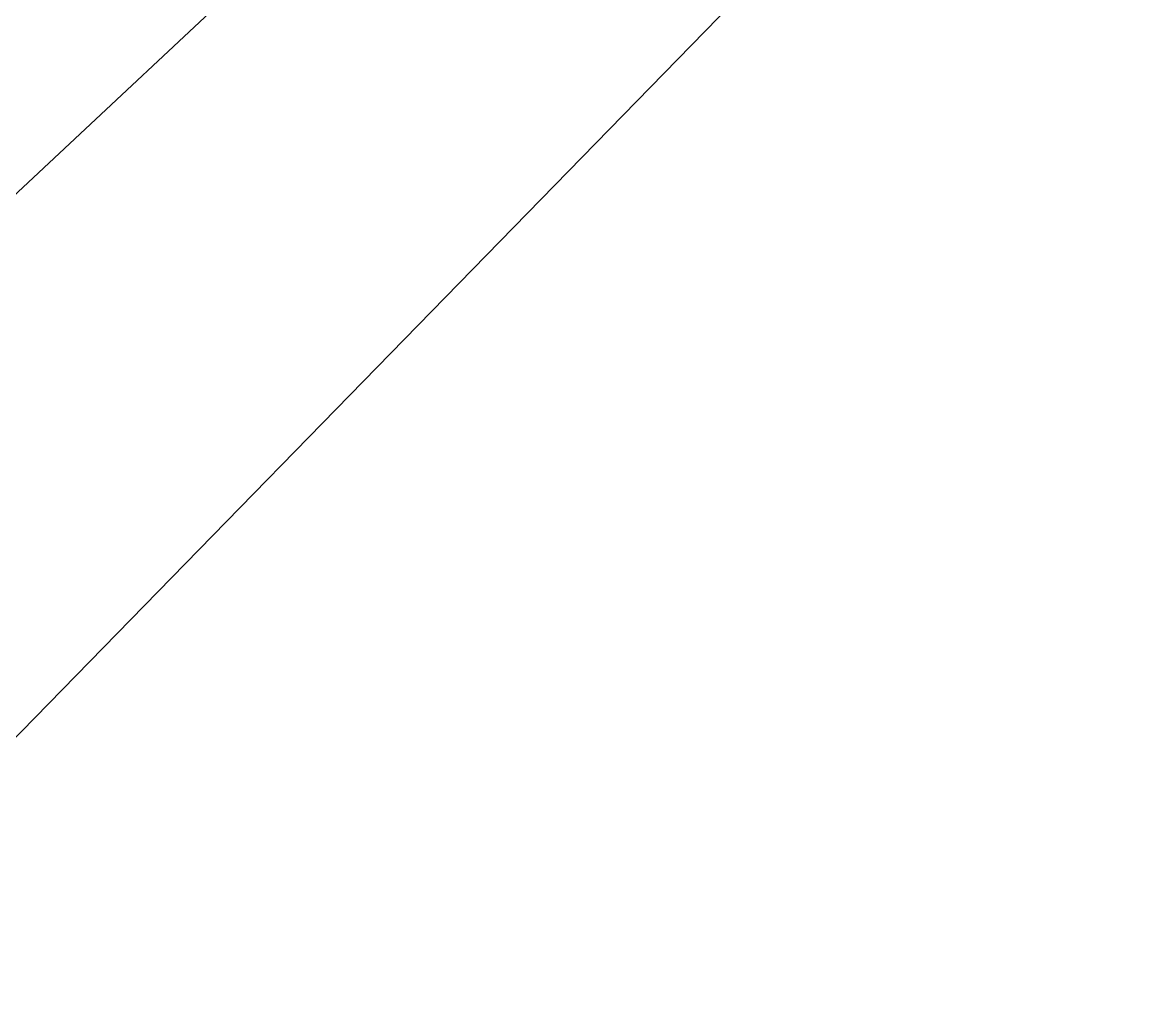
# Model space of a CAD drawing. Header units: millimetres. Extents: x -1 to 196, y 0 to 128.
# Drawn here: x 62.89 to 80.64, y 0 to 15.89 of the extents above; entities that cross this region are included whole.
import ezdxf

# ---------------------------------------------------------------- set-up
doc = ezdxf.new("R2010")
doc.units = ezdxf.units.MM
doc.layers.add('AM_6', color=2, linetype='Continuous', lineweight=35)

msp = doc.modelspace()

# ---------------------------------------------------------------- linework, layer by layer
at = {"layer": 'AM_6', "color": 3}
for points in [[(80.64427596117577, 29.84995785411957), (58.48282204593062, 9.100000000002183), (31.68282204593135, 9.100000000002183)], [(75.38282204593025, 17.3186444579369), (58.48282204593062, 0), (31.08282204593098, 0)]]:
    msp.add_lwpolyline(points, dxfattribs=at)

doc.saveas('drawing.dxf')
